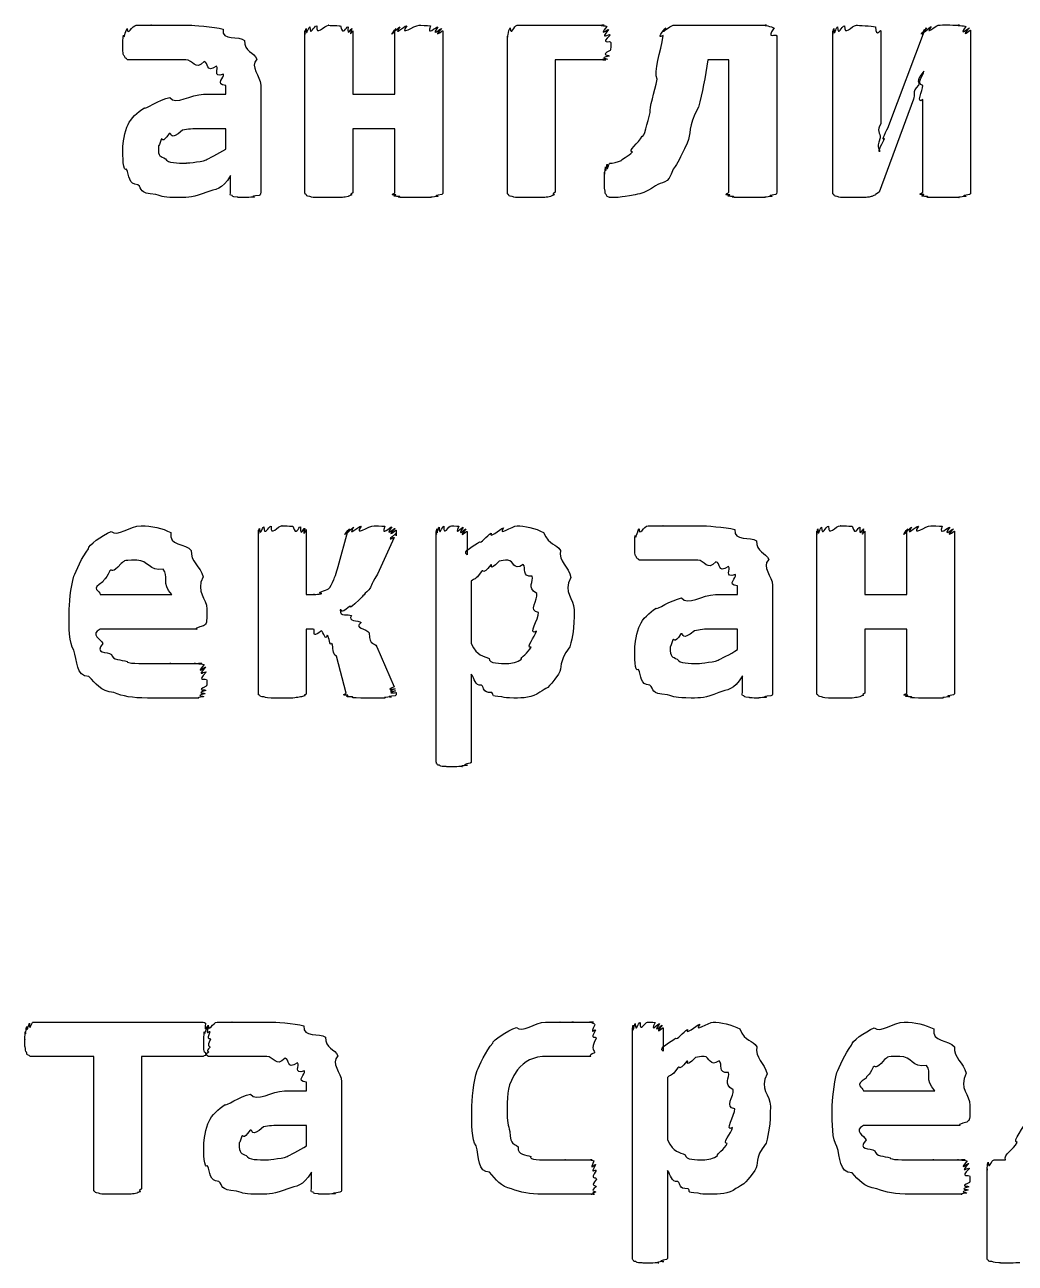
# Model space of a CAD drawing. Header units: millimetres. Extents: x 25 to 190, y 204 to 253.
# Drawn here: x 67.22 to 77.37, y 203.63 to 216.31 of the extents above; entities that cross this region are included whole.
import ezdxf

# ---------------------------------------------------------------- set-up
doc = ezdxf.new("R2010")
doc.units = ezdxf.units.MM
doc.layers.get('0').update_dxf_attribs({"linetype": 'CONTINUOUS'})

msp = doc.modelspace()

# ---------------------------------------------------------------- linework, layer by layer
at = {"color": 0}
for p, q in [((72.2658, 216.303), (73.1587, 216.303)), ((73.8657, 216.303), (74.8192, 216.303)), ((70.0938, 214.594), (70.0938, 216.247)), ((70.5845, 216.247), (70.5845, 215.597)), ((71.0145, 215.597), (71.0145, 216.247)), ((71.5049, 216.247), (71.5049, 214.594)), ((72.1663, 214.594), (72.1663, 216.192)), ((74.924, 216.192), (74.924, 214.594)), ((75.4987, 214.594), (75.4987, 216.247)), ((75.989, 216.247), (75.989, 215.294)), ((76.0719, 215.277), (76.4357, 216.247)), ((76.9098, 216.253), (76.9098, 214.594)), ((73.2247, 216.126), (73.2247, 216.126)), ((73.1753, 215.95), (72.6571, 215.95)), ((72.6571, 215.95), (72.6571, 214.594)), ((74.4333, 215.95), (74.2184, 215.95)), ((74.4333, 214.594), (74.4333, 215.95)), ((69.2824, 215.597), (69.2824, 215.685)), ((69.6405, 215.69), (69.6405, 214.594)), ((69.0563, 215.597), (69.2824, 215.597)), ((70.5845, 215.597), (71.0145, 215.597)), ((76.3252, 215.547), (75.9725, 214.594)), ((76.4191, 214.594), (76.4191, 215.542)), ((69.2824, 215.244), (69.0453, 215.244)), ((69.2824, 215.035), (69.2824, 215.244)), ((71.0145, 215.244), (70.5845, 215.244)), ((70.5845, 215.244), (70.5845, 214.588)), ((71.0145, 214.588), (71.0145, 215.244)), ((69.3318, 214.594), (69.3318, 214.764)), ((69.6172, 209.46), (69.6172, 211.136)), ((70.1075, 211.142), (70.1075, 210.475)), ((70.4328, 210.761), (70.5323, 211.125)), ((71.4389, 208.771), (71.4389, 211.12)), ((71.7532, 211.12), (71.7532, 210.882)), ((75.3346, 209.471), (75.3346, 211.125)), ((75.8254, 211.125), (75.8254, 210.475)), ((76.255, 210.475), (76.255, 211.125)), ((76.7457, 211.125), (76.7457, 209.471)), ((71.0061, 211.059), (70.8353, 210.684)), ((71.7973, 210.613), (71.7973, 209.973)), ((67.9979, 210.475), (68.731, 210.475)), ((70.1075, 210.475), (70.1904, 210.475)), ((74.2968, 210.475), (74.5229, 210.475)), ((74.5229, 210.475), (74.5229, 210.563)), ((74.8813, 210.568), (74.8813, 209.471)), ((75.8254, 210.475), (76.255, 210.475)), ((69.0894, 210.326), (69.0894, 210.265)), ((72.4863, 210.293), (72.4863, 210.293)), ((72.85, 210.32), (72.85, 210.32)), ((68.9846, 210.122), (67.9979, 210.122)), ((70.1795, 210.122), (70.1075, 210.122)), ((70.1075, 210.122), (70.1075, 209.455)), ((74.5229, 210.122), (74.2858, 210.122)), ((74.5229, 209.912), (74.5229, 210.122)), ((76.255, 210.122), (75.8254, 210.122)), ((75.8254, 210.122), (75.8254, 209.466)), ((76.255, 209.466), (76.255, 210.122)), ((70.5157, 209.466), (70.4162, 209.846)), ((70.8297, 209.94), (71.0061, 209.532)), ((71.7973, 209.659), (71.7973, 208.771)), ((74.5726, 209.471), (74.5726, 209.642)), ((71.0283, 209.46), (71.0283, 209.46)), ((67.3075, 206.099), (69.0439, 206.099)), ((73.448, 203.691), (73.448, 206.039)), ((73.7623, 206.039), (73.7623, 205.802)), ((69.1265, 205.923), (69.1265, 205.923)), ((67.9305, 205.747), (67.3019, 205.747)), ((67.9305, 204.391), (67.9305, 205.747)), ((69.0492, 205.747), (68.4209, 205.747)), ((68.4209, 205.747), (68.4209, 204.391)), ((73.8064, 205.532), (73.8064, 204.892)), ((69.8846, 205.394), (70.1104, 205.394)), ((70.1104, 205.394), (70.1104, 205.482)), ((70.4688, 205.487), (70.4688, 204.391)), ((75.8112, 205.394), (76.5447, 205.394)), ((74.4954, 205.212), (74.4954, 205.212)), ((74.8591, 205.239), (74.8591, 205.239)), ((76.9027, 205.245), (76.9027, 205.184)), ((70.1104, 205.041), (69.8733, 205.041)), ((70.1104, 204.832), (70.1104, 205.041)), ((76.798, 205.041), (75.8112, 205.041)), ((77.1493, 204.688), (77.2654, 204.688)), ((70.1601, 204.391), (70.1601, 204.561)), ((73.8064, 204.578), (73.8064, 203.691)), ((77.0777, 203.691), (77.0777, 204.595)), ((73.08, 204.49), (73.08, 204.49))]:
    msp.add_line(p, q, dxfattribs=at)
for points in [[(68.2734, 216.269), (68.2763, 216.184), (68.3232, 216.303), (68.3673, 216.303)], [(68.3673, 216.303), (68.3645, 216.303), (68.4622, 216.303), (68.5214, 216.303)], [(68.5214, 216.303), (68.483, 216.303), (68.6428, 216.303), (68.7091, 216.303)], [(68.7091, 216.303), (68.7366, 216.303), (68.8481, 216.303), (68.9183, 216.303)], [(68.9183, 216.303), (68.9377, 216.303), (69.1624, 216.289), (69.2549, 216.264)], [(70.1435, 216.286), (70.1449, 216.181), (70.1848, 216.297), (70.2151, 216.297)], [(70.2151, 216.297), (70.207, 216.184), (70.2882, 216.303), (70.3365, 216.303)], [(70.3365, 216.303), (70.3061, 216.303), (70.4275, 216.3), (70.4578, 216.297)], [(70.4578, 216.297), (70.4868, 216.181), (70.5157, 216.293), (70.5347, 216.286)], [(71.0639, 216.286), (70.9937, 216.181), (71.1055, 216.297), (71.1359, 216.297)], [(71.1359, 216.297), (71.0558, 216.184), (71.21, 216.303), (71.2625, 216.303)], [(71.2625, 216.303), (71.2735, 216.303), (71.3479, 216.3), (71.3782, 216.297)], [(71.3782, 216.297), (71.3355, 216.181), (71.4361, 216.293), (71.4555, 216.286)], [(72.1942, 216.275), (72.2023, 216.184), (72.2355, 216.303), (72.2658, 216.303)], [(73.1587, 216.303), (73.0733, 216.303), (73.1781, 216.298), (73.1862, 216.291)], [(73.1862, 216.291), (73.0885, 216.17), (73.1986, 216.272), (73.2028, 216.258)], [(73.7884, 216.275), (73.714, 216.184), (73.8325, 216.303), (73.8657, 216.303)], [(74.8192, 216.303), (74.7695, 216.303), (74.8771, 216.293), (74.8965, 216.275)], [(75.5481, 216.286), (75.5495, 216.181), (75.5897, 216.297), (75.6197, 216.297)], [(75.6197, 216.297), (75.6116, 216.184), (75.6931, 216.303), (75.741, 216.303)], [(75.741, 216.303), (75.7548, 216.303), (75.9008, 216.297), (75.934, 216.286)], [(76.4575, 216.275), (76.3873, 216.173), (76.4879, 216.287), (76.5073, 216.291)], [(76.5073, 216.291), (76.4275, 216.184), (76.5528, 216.303), (76.5789, 216.303)], [(76.5789, 216.303), (76.5969, 216.305), (76.6396, 216.308), (76.6837, 216.308)], [(76.6837, 216.308), (76.6851, 216.305), (76.7637, 216.305), (76.7941, 216.303)], [(76.7941, 216.303), (76.7443, 216.303), (76.8449, 216.298), (76.86, 216.291)], [(76.86, 216.291), (76.7775, 216.173), (76.8904, 216.282), (76.8985, 216.275)], [(68.2293, 216.104), (68.2293, 216.096), (68.2308, 216.181), (68.235, 216.203)], [(68.235, 216.203), (68.2406, 216.14), (68.2544, 216.247), (68.2734, 216.269)], [(69.2549, 216.264), (69.2397, 216.133), (69.42, 216.199), (69.4754, 216.148)], [(70.0938, 216.247), (70.0938, 216.155), (70.0966, 216.261), (70.1051, 216.269)], [(70.1051, 216.269), (70.1075, 216.17), (70.1241, 216.282), (70.1435, 216.286)], [(70.5347, 216.286), (70.5238, 216.17), (70.5651, 216.276), (70.5735, 216.269)], [(70.5735, 216.269), (70.5376, 216.159), (70.5845, 216.258), (70.5845, 216.247)], [(71.0145, 216.247), (70.9429, 216.159), (71.0173, 216.265), (71.0255, 216.269)], [(71.0255, 216.269), (70.9567, 216.17), (71.0449, 216.282), (71.0639, 216.286)], [(71.4555, 216.286), (71.3726, 216.17), (71.4858, 216.276), (71.4939, 216.269)], [(71.4939, 216.269), (71.3863, 216.155), (71.5049, 216.254), (71.5049, 216.247)], [(72.1663, 216.192), (72.1663, 216.148), (72.1748, 216.256), (72.1942, 216.275)], [(73.2028, 216.258), (73.0994, 216.14), (73.2151, 216.225), (73.2194, 216.203)], [(73.2194, 216.203), (73.1061, 216.096), (73.2247, 216.155), (73.2247, 216.126)], [(73.7002, 215.751), (73.6589, 215.831), (73.7415, 216.032), (73.7609, 216.198)], [(73.7609, 216.198), (73.6808, 216.151), (73.7732, 216.26), (73.7884, 216.275)], [(74.8965, 216.275), (74.8055, 216.148), (74.924, 216.228), (74.924, 216.192)], [(75.4987, 216.247), (75.4987, 216.155), (75.5015, 216.261), (75.5096, 216.269)], [(75.5096, 216.269), (75.5124, 216.17), (75.529, 216.282), (75.5481, 216.286)], [(75.934, 216.286), (75.9425, 216.166), (75.989, 216.265), (75.989, 216.247)], [(76.4357, 216.247), (76.3612, 216.159), (76.4466, 216.267), (76.4575, 216.275)], [(76.8985, 216.275), (76.7913, 216.159), (76.9098, 216.26), (76.9098, 216.253)], [(68.2293, 216.038), (68.2293, 216.029), (68.2293, 216.082), (68.2293, 216.104)], [(68.2459, 215.988), (68.2322, 215.99), (68.2322, 216.019), (68.2293, 216.038)], [(69.4754, 216.148), (69.4711, 216.029), (69.5759, 216.032), (69.602, 215.955)], [(73.2194, 216.043), (73.1037, 215.99), (73.2151, 216.002), (73.2084, 215.988)], [(73.2247, 216.126), (73.2247, 216.034), (73.2222, 216.065), (73.2194, 216.043)], [(68.2681, 215.961), (68.2473, 215.963), (68.253, 215.977), (68.2459, 215.988)], [(68.2957, 215.95), (68.2625, 215.95), (68.2748, 215.952), (68.2681, 215.961)], [(68.3673, 215.95), (68.2872, 215.95), (68.3094, 215.95), (68.2957, 215.95)], [(68.4886, 215.95), (68.3535, 215.95), (68.4004, 215.95), (68.3673, 215.95)], [(68.6537, 215.95), (68.5669, 215.95), (68.5352, 215.95), (68.4886, 215.95)], [(68.8742, 215.95), (68.6954, 215.95), (68.7201, 215.95), (68.6537, 215.95)], [(69.0619, 215.933), (68.9681, 215.831), (68.9472, 215.95), (68.8742, 215.95)], [(69.1885, 215.883), (69.07, 215.809), (69.1127, 215.922), (69.0619, 215.933)], [(69.602, 215.955), (69.5219, 215.875), (69.6405, 215.79), (69.6405, 215.69)], [(73.1919, 215.955), (73.0814, 215.95), (73.182, 215.95), (73.1753, 215.95)], [(73.2084, 215.988), (73.0924, 215.961), (73.1986, 215.962), (73.1919, 215.955)], [(74.2184, 215.95), (74.1923, 215.769), (74.1606, 215.608), (74.1246, 215.465)], [(69.2602, 215.801), (69.1363, 215.765), (69.2217, 215.862), (69.1885, 215.883)], [(69.2824, 215.685), (69.1667, 215.699), (69.2739, 215.768), (69.2602, 215.801)], [(76.43, 215.834), (76.3365, 215.707), (76.393, 215.737), (76.375, 215.69)], [(76.4191, 215.685), (76.3503, 215.707), (76.4261, 215.786), (76.43, 215.834)], [(73.6286, 215.409), (73.6148, 215.453), (73.6783, 215.622), (73.7002, 215.751)], [(76.375, 215.69), (76.3034, 215.611), (76.3432, 215.594), (76.3252, 215.547)], [(76.4191, 215.542), (76.3475, 215.489), (76.4191, 215.637), (76.4191, 215.685)], [(68.4498, 215.459), (68.4459, 215.434), (68.6058, 215.542), (68.7091, 215.564)], [(68.7091, 215.564), (68.7698, 215.478), (68.9268, 215.597), (69.0563, 215.597)], [(68.2847, 215.288), (68.3066, 215.343), (68.3796, 215.415), (68.4498, 215.459)], [(73.5461, 215.167), (73.5637, 215.141), (73.6025, 215.313), (73.6286, 215.409)], [(74.1246, 215.465), (74.0047, 215.251), (74.053, 215.202), (74.0089, 215.095)], [(68.2293, 215.046), (68.2293, 215.085), (68.2473, 215.218), (68.2847, 215.288)], [(75.989, 215.294), (75.9425, 215.229), (75.9866, 215.197), (75.9837, 215.15)], [(76.0278, 215.145), (75.9837, 215.103), (76.0568, 215.233), (76.0719, 215.277)], [(68.7035, 215.194), (68.6262, 215.079), (68.6386, 215.158), (68.6209, 215.134)], [(68.8414, 215.228), (68.6992, 215.108), (68.7395, 215.208), (68.7035, 215.194)], [(69.0453, 215.244), (68.931, 215.244), (68.8993, 215.239), (68.8414, 215.228)], [(73.4466, 215.007), (73.3873, 215.009), (73.5157, 215.101), (73.5461, 215.167)], [(75.9837, 215.15), (75.9396, 215.015), (75.9809, 215.054), (75.9781, 215.007)], [(68.2681, 214.831), (68.2293, 214.795), (68.2293, 214.964), (68.2293, 215.046)], [(68.6209, 215.134), (68.5892, 215.03), (68.5934, 215.085), (68.5934, 215.057)], [(68.5934, 215.057), (68.5892, 214.949), (68.6167, 214.964), (68.665, 214.936)], [(69.0838, 214.924), (69.0961, 214.938), (69.2118, 214.986), (69.2824, 215.035)], [(74.0089, 215.095), (73.9207, 214.924), (73.9207, 214.904), (73.8657, 214.831)], [(75.9781, 215.007), (75.9534, 215.015), (76.0127, 215.101), (76.0278, 215.145)], [(68.665, 214.936), (68.6883, 214.891), (68.7874, 214.891), (68.8799, 214.891)], [(68.8799, 214.891), (68.8538, 214.891), (69.0203, 214.902), (69.0838, 214.924)], [(73.2151, 214.891), (73.2398, 214.891), (73.2991, 214.9), (73.3365, 214.919)], [(73.3365, 214.919), (73.3171, 214.927), (73.4138, 214.966), (73.4466, 215.007)], [(68.3839, 214.671), (68.2847, 214.671), (68.2971, 214.767), (68.2681, 214.831)], [(73.1601, 214.798), (73.1629, 214.737), (73.1668, 214.842), (73.1711, 214.853)], [(73.1601, 214.709), (73.1601, 214.689), (73.1601, 214.776), (73.1601, 214.798)], [(73.1711, 214.853), (73.1739, 214.762), (73.1834, 214.876), (73.1876, 214.88)], [(73.1876, 214.88), (73.1848, 214.773), (73.2042, 214.891), (73.2151, 214.891)], [(73.8657, 214.831), (73.8106, 214.662), (73.75, 214.704), (73.6836, 214.66)], [(68.5655, 214.571), (68.3839, 214.583), (68.4347, 214.627), (68.3839, 214.671)], [(69.3318, 214.764), (69.2436, 214.612), (69.1776, 214.629), (69.0894, 214.594)], [(73.1654, 214.621), (73.1601, 214.616), (73.1601, 214.672), (73.1601, 214.709)], [(73.6836, 214.66), (73.5637, 214.579), (73.5513, 214.588), (73.4741, 214.566)], [(68.8082, 214.539), (68.6442, 214.539), (68.6386, 214.55), (68.5655, 214.571)], [(69.0894, 214.594), (68.9487, 214.539), (68.9074, 214.539), (68.8082, 214.539)], [(69.3484, 214.561), (69.3166, 214.561), (69.3318, 214.579), (69.3318, 214.594)], [(69.3981, 214.544), (69.3388, 214.545), (69.3593, 214.552), (69.3484, 214.561)], [(69.4863, 214.539), (69.3829, 214.539), (69.42, 214.54), (69.3981, 214.544)], [(69.5745, 214.544), (69.4602, 214.539), (69.5262, 214.539), (69.4863, 214.539)], [(69.6239, 214.561), (69.5, 214.545), (69.5964, 214.547), (69.5745, 214.544)], [(69.6405, 214.594), (69.6405, 214.561), (69.6352, 214.568), (69.6239, 214.561)], [(70.1051, 214.571), (70.0938, 214.568), (70.0938, 214.585), (70.0938, 214.594)], [(70.1435, 214.55), (70.1075, 214.552), (70.1118, 214.563), (70.1051, 214.571)], [(70.2151, 214.539), (70.1449, 214.541), (70.1615, 214.545), (70.1435, 214.55)], [(70.3365, 214.539), (70.207, 214.539), (70.2483, 214.539), (70.2151, 214.539)], [(70.4578, 214.539), (70.4247, 214.539), (70.3873, 214.539), (70.3365, 214.539)], [(70.5347, 214.55), (70.4868, 214.541), (70.4906, 214.541), (70.4578, 214.539)], [(70.5735, 214.566), (70.5238, 214.552), (70.5527, 214.556), (70.5347, 214.55)], [(70.5845, 214.588), (70.5376, 214.563), (70.5803, 214.573), (70.5735, 214.566)], [(71.0255, 214.566), (70.9429, 214.563), (71.0145, 214.58), (71.0145, 214.588)], [(71.0639, 214.55), (70.9567, 214.552), (71.0325, 214.562), (71.0255, 214.566)], [(71.1359, 214.539), (70.9937, 214.541), (71.0819, 214.545), (71.0639, 214.55)], [(71.2625, 214.539), (71.1743, 214.539), (71.1687, 214.539), (71.1359, 214.539)], [(71.3782, 214.539), (71.2735, 214.539), (71.3094, 214.539), (71.2625, 214.539)], [(71.4555, 214.55), (71.3355, 214.541), (71.4114, 214.541), (71.3782, 214.539)], [(71.4939, 214.571), (71.3726, 214.552), (71.4735, 214.556), (71.4555, 214.55)], [(71.5049, 214.594), (71.5049, 214.568), (71.501, 214.579), (71.4939, 214.571)], [(72.1776, 214.571), (72.1663, 214.568), (72.1663, 214.585), (72.1663, 214.594)], [(72.2161, 214.55), (72.1801, 214.552), (72.1843, 214.563), (72.1776, 214.571)], [(72.2877, 214.539), (72.2175, 214.541), (72.2341, 214.545), (72.2161, 214.55)], [(72.409, 214.539), (72.2796, 214.539), (72.3209, 214.539), (72.2877, 214.539)], [(72.5304, 214.539), (72.4972, 214.539), (72.4598, 214.539), (72.409, 214.539)], [(72.6073, 214.55), (72.5593, 214.541), (72.5632, 214.541), (72.5304, 214.539)], [(72.6461, 214.566), (72.5964, 214.552), (72.6253, 214.556), (72.6073, 214.55)], [(72.6571, 214.594), (72.6101, 214.563), (72.6528, 214.573), (72.6461, 214.566)], [(73.1767, 214.571), (73.1668, 214.571), (73.1682, 214.599), (73.1654, 214.621)], [(73.2042, 214.544), (73.1781, 214.55), (73.1834, 214.561), (73.1767, 214.571)], [(73.2374, 214.539), (73.2, 214.539), (73.2151, 214.54), (73.2042, 214.544)], [(73.4741, 214.566), (73.2952, 214.539), (73.3213, 214.539), (73.2374, 214.539)], [(74.4442, 214.566), (74.3617, 214.563), (74.4333, 214.583), (74.4333, 214.594)], [(74.483, 214.55), (74.3754, 214.552), (74.4513, 214.562), (74.4442, 214.566)], [(74.5603, 214.539), (74.4128, 214.541), (74.501, 214.545), (74.483, 214.55)], [(74.6813, 214.539), (74.5959, 214.539), (74.5931, 214.539), (74.5603, 214.539)], [(74.797, 214.539), (74.6926, 214.539), (74.7282, 214.539), (74.6813, 214.539)], [(74.8743, 214.55), (74.7543, 214.541), (74.8302, 214.541), (74.797, 214.539)], [(74.9131, 214.571), (74.7917, 214.552), (74.8923, 214.556), (74.8743, 214.55)], [(74.924, 214.594), (74.924, 214.568), (74.9198, 214.579), (74.9131, 214.571)], [(75.5096, 214.571), (75.4987, 214.568), (75.4987, 214.585), (75.4987, 214.594)], [(75.5428, 214.55), (75.5124, 214.552), (75.5167, 214.563), (75.5096, 214.571)], [(75.6144, 214.539), (75.5456, 214.541), (75.5608, 214.545), (75.5428, 214.55)], [(75.7245, 214.539), (75.6049, 214.539), (75.6433, 214.539), (75.6144, 214.539)], [(75.8239, 214.539), (75.6888, 214.539), (75.7647, 214.539), (75.7245, 214.539)], [(75.8899, 214.55), (75.8582, 214.541), (75.8486, 214.541), (75.8239, 214.539)], [(75.934, 214.566), (75.8956, 214.55), (75.9079, 214.552), (75.8899, 214.55)], [(75.9725, 214.594), (75.9174, 214.563), (75.9449, 214.573), (75.934, 214.566)], [(76.43, 214.571), (76.3475, 214.568), (76.4191, 214.585), (76.4191, 214.594)], [(76.4688, 214.55), (76.3612, 214.552), (76.4371, 214.563), (76.43, 214.571)], [(76.5457, 214.539), (76.4025, 214.541), (76.4907, 214.545), (76.4688, 214.55)], [(76.6671, 214.539), (76.5817, 214.539), (76.5789, 214.539), (76.5457, 214.539)], [(76.7828, 214.539), (76.678, 214.539), (76.714, 214.539), (76.6671, 214.539)], [(76.86, 214.55), (76.7401, 214.541), (76.816, 214.541), (76.7828, 214.539)], [(76.8985, 214.571), (76.7775, 214.552), (76.878, 214.556), (76.86, 214.55)], [(76.9098, 214.594), (76.9098, 214.568), (76.9056, 214.579), (76.8985, 214.571)], [(67.8766, 210.943), (67.8727, 210.982), (68.0159, 211.078), (68.1083, 211.12)], [(68.1083, 211.12), (68.1743, 211.062), (68.3024, 211.18), (68.417, 211.18)], [(68.417, 211.18), (68.5229, 211.18), (68.6347, 211.156), (68.7201, 211.109)], [(68.7201, 211.109), (68.6925, 210.971), (68.8742, 211.004), (68.9296, 210.927)], [(69.6172, 211.136), (69.6172, 211.04), (69.62, 211.148), (69.6281, 211.153)], [(69.6281, 211.153), (69.6352, 211.051), (69.6528, 211.165), (69.6722, 211.169)], [(69.6722, 211.169), (69.675, 211.059), (69.7191, 211.175), (69.7495, 211.175)], [(69.7495, 211.175), (69.7385, 211.062), (69.8183, 211.18), (69.8595, 211.18)], [(69.8595, 211.18), (69.8225, 211.18), (69.9396, 211.177), (69.9699, 211.175)], [(69.9699, 211.175), (70.0031, 211.059), (70.0278, 211.172), (70.0472, 211.169)], [(70.0472, 211.169), (70.043, 211.051), (70.0828, 211.16), (70.0913, 211.153)], [(70.0913, 211.153), (70.061, 211.04), (70.1075, 211.145), (70.1075, 211.142)], [(70.5323, 211.125), (70.4617, 211.037), (70.5376, 211.143), (70.5485, 211.147)], [(70.5485, 211.147), (70.4839, 211.048), (70.5735, 211.16), (70.5926, 211.164)], [(70.5926, 211.164), (70.5238, 211.059), (70.6395, 211.175), (70.6699, 211.175)], [(70.6699, 211.175), (70.5873, 211.062), (70.7471, 211.18), (70.8021, 211.18)], [(70.8021, 211.18), (70.8036, 211.18), (70.8822, 211.177), (70.9126, 211.175)], [(70.9126, 211.175), (70.8656, 211.059), (70.969, 211.172), (70.9842, 211.169)], [(70.9842, 211.169), (70.8988, 211.051), (71.0131, 211.16), (71.0173, 211.153)], [(71.0226, 211.098), (70.9027, 210.996), (71.0131, 211.073), (71.0061, 211.059)], [(71.0173, 211.153), (70.9097, 211.04), (71.0283, 211.143), (71.0283, 211.136)], [(71.0283, 211.136), (71.0283, 211.022), (71.0255, 211.111), (71.0226, 211.098)], [(71.4389, 211.12), (71.4389, 211.037), (71.4403, 211.143), (71.4446, 211.147)], [(71.4446, 211.147), (71.4456, 211.048), (71.4555, 211.16), (71.4664, 211.164)], [(71.4664, 211.164), (71.4721, 211.059), (71.4968, 211.175), (71.5162, 211.175)], [(71.5162, 211.175), (71.5119, 211.062), (71.5627, 211.18), (71.5931, 211.18)], [(71.5931, 211.18), (71.574, 211.18), (71.6509, 211.177), (71.6703, 211.175)], [(71.6703, 211.175), (71.6111, 211.059), (71.7035, 211.171), (71.7144, 211.164)], [(71.7144, 211.164), (71.6372, 211.048), (71.7381, 211.154), (71.7419, 211.147)], [(71.7419, 211.147), (71.6485, 211.033), (71.7532, 211.13), (71.7532, 211.12)], [(71.8799, 211.015), (71.8908, 210.989), (71.9596, 211.081), (72.0012, 211.103)], [(72.0012, 211.103), (71.9748, 211.037), (72.0866, 211.147), (72.1279, 211.158)], [(72.1279, 211.158), (72.0591, 211.062), (72.2175, 211.18), (72.2658, 211.18)], [(72.2658, 211.18), (72.3318, 211.18), (72.4613, 211.156), (72.5357, 211.109)], [(72.5357, 211.109), (72.5964, 210.971), (72.668, 211.004), (72.7121, 210.927)], [(73.4755, 211.081), (73.4811, 211.018), (73.4949, 211.125), (73.5143, 211.147)], [(73.5143, 211.147), (73.5171, 211.062), (73.5637, 211.18), (73.6078, 211.18)], [(73.6078, 211.18), (73.6053, 211.18), (73.703, 211.18), (73.7623, 211.18)], [(73.7623, 211.18), (73.7235, 211.18), (73.8837, 211.18), (73.9496, 211.18)], [(73.9496, 211.18), (73.9771, 211.18), (74.089, 211.18), (74.1592, 211.18)], [(74.1592, 211.18), (74.1786, 211.18), (74.403, 211.166), (74.4954, 211.142)], [(74.4954, 211.142), (74.4802, 211.011), (74.6608, 211.077), (74.7159, 211.026)], [(75.3346, 211.125), (75.3346, 211.033), (75.3375, 211.139), (75.3456, 211.147)], [(75.3456, 211.147), (75.3484, 211.048), (75.365, 211.16), (75.3844, 211.164)], [(75.3844, 211.164), (75.3854, 211.059), (75.4257, 211.175), (75.456, 211.175)], [(75.456, 211.175), (75.4475, 211.062), (75.529, 211.18), (75.577, 211.18)], [(75.577, 211.18), (75.5467, 211.18), (75.668, 211.177), (75.6984, 211.175)], [(75.6984, 211.175), (75.7273, 211.059), (75.7562, 211.171), (75.7756, 211.164)], [(75.7756, 211.164), (75.7647, 211.048), (75.8059, 211.154), (75.8141, 211.147)], [(75.8141, 211.147), (75.7784, 211.037), (75.8254, 211.136), (75.8254, 211.125)], [(76.255, 211.125), (76.1834, 211.037), (76.2579, 211.143), (76.2663, 211.147)], [(76.2663, 211.147), (76.1972, 211.048), (76.2854, 211.16), (76.3048, 211.164)], [(76.3048, 211.164), (76.2346, 211.059), (76.3461, 211.175), (76.3764, 211.175)], [(76.3764, 211.175), (76.2963, 211.062), (76.4508, 211.18), (76.503, 211.18)], [(76.503, 211.18), (76.5143, 211.18), (76.5888, 211.177), (76.6191, 211.175)], [(76.6191, 211.175), (76.5761, 211.059), (76.677, 211.171), (76.696, 211.164)], [(76.696, 211.164), (76.6135, 211.048), (76.7263, 211.154), (76.7348, 211.147)], [(76.7348, 211.147), (76.6272, 211.033), (76.7457, 211.132), (76.7457, 211.125)], [(71.7532, 210.882), (71.6926, 210.916), (71.8386, 210.978), (71.8799, 211.015)], [(73.4702, 210.982), (73.4702, 210.973), (73.4716, 211.059), (73.4755, 211.081)], [(73.4702, 210.916), (73.4702, 210.907), (73.4702, 210.96), (73.4702, 210.982)], [(74.7159, 211.026), (74.7116, 210.907), (74.8164, 210.91), (74.8425, 210.833)], [(67.7277, 210.662), (67.7471, 210.709), (67.8134, 210.866), (67.8766, 210.943)], [(68.9296, 210.927), (68.9197, 210.816), (69.0245, 210.759), (69.0506, 210.657)], [(72.7121, 210.927), (72.6874, 210.816), (72.795, 210.757), (72.8169, 210.651)], [(73.4868, 210.866), (73.473, 210.867), (73.473, 210.896), (73.4702, 210.916)], [(73.5087, 210.838), (73.4882, 210.841), (73.4935, 210.855), (73.4868, 210.866)], [(73.5362, 210.827), (73.503, 210.827), (73.5157, 210.83), (73.5087, 210.838)], [(68.097, 210.717), (68.0448, 210.607), (68.0434, 210.651), (68.0254, 210.607)], [(68.2128, 210.794), (68.1083, 210.669), (68.1302, 210.75), (68.097, 210.717)], [(68.3729, 210.827), (68.199, 210.827), (68.2597, 210.816), (68.2128, 210.794)], [(68.6428, 210.734), (68.4967, 210.709), (68.4939, 210.827), (68.3729, 210.827)], [(68.731, 210.475), (68.6181, 210.585), (68.7049, 210.67), (68.6428, 210.734)], [(70.3887, 210.629), (70.3848, 210.614), (70.4219, 210.709), (70.4328, 210.761)], [(71.9018, 210.712), (71.8316, 210.607), (71.833, 210.652), (71.7973, 210.613)], [(71.9956, 210.778), (71.8979, 210.662), (71.9349, 210.741), (71.9018, 210.712)], [(72.0838, 210.816), (71.9571, 210.695), (72.0245, 210.796), (71.9956, 210.778)], [(72.172, 210.827), (72.1335, 210.827), (72.1127, 210.823), (72.0838, 210.816)], [(72.3265, 210.783), (72.2242, 210.709), (72.2341, 210.827), (72.172, 210.827)], [(72.42, 210.662), (72.3057, 210.651), (72.3664, 210.753), (72.3265, 210.783)], [(73.6078, 210.827), (73.5281, 210.827), (73.5499, 210.827), (73.5362, 210.827)], [(73.7291, 210.827), (73.594, 210.827), (73.641, 210.827), (73.6078, 210.827)], [(73.8946, 210.827), (73.8078, 210.827), (73.7761, 210.827), (73.7291, 210.827)], [(74.1151, 210.827), (73.9359, 210.827), (73.9606, 210.827), (73.8946, 210.827)], [(74.3024, 210.811), (74.2086, 210.709), (74.1881, 210.827), (74.1151, 210.827)], [(74.4291, 210.761), (74.3109, 210.687), (74.3536, 210.8), (74.3024, 210.811)], [(74.501, 210.679), (74.3768, 210.643), (74.4622, 210.739), (74.4291, 210.761)], [(74.8425, 210.833), (74.7628, 210.753), (74.8813, 210.668), (74.8813, 210.568)], [(67.6783, 210.293), (67.6783, 210.371), (67.6949, 210.552), (67.7277, 210.662)], [(68.0254, 210.607), (67.8903, 210.522), (67.9979, 210.522), (67.9979, 210.475)], [(69.0506, 210.657), (68.9709, 210.493), (69.0894, 210.443), (69.0894, 210.326)], [(70.3337, 210.535), (70.3516, 210.541), (70.3735, 210.592), (70.3887, 210.629)], [(70.8353, 210.684), (70.7552, 210.552), (70.7803, 210.568), (70.7471, 210.524)], [(72.4697, 210.486), (72.354, 210.548), (72.4447, 210.61), (72.42, 210.662)], [(72.8169, 210.651), (72.7315, 210.488), (72.85, 210.438), (72.85, 210.32)], [(74.5229, 210.563), (74.4072, 210.577), (74.5148, 210.645), (74.501, 210.679)], [(70.1904, 210.475), (70.1463, 210.475), (70.2455, 210.477), (70.2677, 210.486)], [(70.2677, 210.486), (70.1933, 210.493), (70.3143, 210.513), (70.3337, 210.535)], [(70.7471, 210.524), (70.6893, 210.467), (70.6808, 210.449), (70.648, 210.42)], [(72.4863, 210.293), (72.3717, 210.301), (72.4807, 210.422), (72.4697, 210.486)], [(73.9496, 210.441), (74.0103, 210.356), (74.1673, 210.475), (74.2968, 210.475)], [(70.5485, 210.353), (70.4398, 210.261), (70.4839, 210.327), (70.455, 210.32)], [(70.648, 210.42), (70.51, 210.294), (70.5845, 210.371), (70.5485, 210.353)], [(73.5252, 210.166), (73.5471, 210.221), (73.6205, 210.293), (73.6907, 210.337)], [(73.6907, 210.337), (73.6865, 210.312), (73.8463, 210.42), (73.9496, 210.441)], [(67.7277, 209.907), (67.6783, 209.97), (67.6783, 210.145), (67.6783, 210.293)], [(69.0894, 210.265), (69.0894, 210.166), (69.0785, 210.177), (69.0563, 210.155)], [(70.455, 210.32), (70.4508, 210.235), (70.5337, 210.282), (70.5707, 210.26)], [(70.5707, 210.26), (70.5238, 210.195), (70.6395, 210.217), (70.6699, 210.188)], [(72.4641, 210.1), (72.3717, 210.052), (72.4863, 210.227), (72.4863, 210.293)], [(72.85, 210.32), (72.85, 210.114), (72.8349, 210.053), (72.8059, 209.94)], [(67.9979, 210.122), (67.8903, 210.067), (68.006, 210.017), (68.0254, 209.973)], [(69.0563, 210.155), (68.9268, 210.122), (69.0093, 210.122), (68.9846, 210.122)], [(70.262, 210.105), (70.1421, 210.003), (70.2123, 210.122), (70.1795, 210.122)], [(70.3227, 210.061), (70.3033, 209.985), (70.2839, 210.097), (70.262, 210.105)], [(70.6699, 210.188), (70.5831, 210.136), (70.7263, 210.123), (70.7528, 210.083)], [(70.7528, 210.083), (70.7552, 209.937), (70.8078, 209.995), (70.8297, 209.94)], [(72.409, 209.935), (72.3456, 209.93), (72.4531, 210.041), (72.4641, 210.1)], [(73.4702, 209.924), (73.4702, 209.963), (73.4882, 210.096), (73.5252, 210.166)], [(74.0819, 210.105), (73.9401, 209.985), (73.98, 210.086), (73.944, 210.072)], [(74.2858, 210.122), (74.1715, 210.122), (74.1398, 210.116), (74.0819, 210.105)], [(68.0254, 209.973), (67.9277, 209.864), (68.0724, 209.896), (68.1136, 209.863)], [(70.3721, 209.973), (70.3446, 209.941), (70.3446, 210.039), (70.3227, 210.061)], [(70.4162, 209.846), (70.3696, 209.868), (70.3862, 209.936), (70.3721, 209.973)], [(71.7973, 209.973), (71.8577, 209.838), (71.9197, 209.854), (71.979, 209.819)], [(73.8614, 210.012), (73.8297, 209.908), (73.8339, 209.963), (73.8339, 209.935)], [(73.944, 210.072), (73.8671, 209.956), (73.8794, 210.036), (73.8614, 210.012)], [(67.8822, 209.637), (67.7471, 209.637), (67.7637, 209.799), (67.7277, 209.907)], [(68.1136, 209.863), (68.126, 209.802), (68.2075, 209.809), (68.2734, 209.791)], [(72.3099, 209.813), (72.2947, 209.827), (72.3829, 209.882), (72.409, 209.935)], [(72.8059, 209.94), (72.6765, 209.772), (72.741, 209.736), (72.6902, 209.659)], [(73.5087, 209.708), (73.4702, 209.673), (73.4702, 209.842), (73.4702, 209.924)], [(73.8339, 209.935), (73.8297, 209.827), (73.8572, 209.842), (73.9055, 209.813)], [(74.3246, 209.802), (74.337, 209.816), (74.4527, 209.864), (74.5229, 209.912)], [(68.2734, 209.791), (68.2583, 209.769), (68.4195, 209.769), (68.5161, 209.769)], [(68.5161, 209.769), (68.5493, 209.769), (68.6608, 209.769), (68.7201, 209.769)], [(68.7201, 209.769), (68.6664, 209.769), (68.8277, 209.769), (68.8689, 209.769)], [(68.8689, 209.769), (68.8689, 209.769), (68.9472, 209.769), (68.9737, 209.769)], [(68.9737, 209.769), (68.924, 209.769), (69.0245, 209.769), (69.0397, 209.769)], [(69.0397, 209.769), (68.9487, 209.769), (69.0577, 209.765), (69.0619, 209.758)], [(69.0619, 209.758), (68.9599, 209.64), (69.0742, 209.744), (69.0785, 209.731)], [(69.0785, 209.731), (68.9681, 209.615), (69.0838, 209.703), (69.0838, 209.681)], [(71.979, 209.819), (71.9748, 209.769), (72.0975, 209.769), (72.161, 209.769)], [(72.161, 209.769), (72.2133, 209.769), (72.2683, 209.783), (72.3099, 209.813)], [(73.6244, 209.549), (73.5252, 209.549), (73.5376, 209.645), (73.5087, 209.708)], [(73.9055, 209.813), (73.9292, 209.769), (74.0283, 209.769), (74.1204, 209.769)], [(74.1204, 209.769), (74.0943, 209.769), (74.2611, 209.78), (74.3246, 209.802)], [(68.1359, 209.471), (68.0007, 209.489), (67.951, 209.562), (67.8822, 209.637)], [(69.0838, 209.681), (68.9709, 209.571), (69.0894, 209.631), (69.0894, 209.598)], [(69.0894, 209.598), (69.0894, 209.515), (69.0866, 209.556), (69.0838, 209.538)], [(71.9018, 209.549), (71.8316, 209.538), (71.833, 209.617), (71.7973, 209.659)], [(72.6902, 209.659), (72.5745, 209.5), (72.5745, 209.521), (72.4972, 209.477)], [(74.5726, 209.642), (74.4844, 209.489), (74.4181, 209.507), (74.3299, 209.471)], [(68.483, 209.416), (68.3175, 209.416), (68.235, 209.434), (68.1359, 209.471)], [(69.0728, 209.46), (68.9571, 209.434), (69.0633, 209.439), (69.0563, 209.427)], [(69.0785, 209.494), (68.9638, 209.456), (69.0757, 209.471), (69.0728, 209.46)], [(69.0838, 209.538), (68.9681, 209.483), (69.0809, 209.507), (69.0785, 209.494)], [(69.6281, 209.444), (69.6172, 209.441), (69.6172, 209.456), (69.6172, 209.46)], [(69.6722, 209.427), (69.6352, 209.427), (69.639, 209.436), (69.6281, 209.444)], [(70.1075, 209.455), (70.061, 209.439), (70.1022, 209.445), (70.0913, 209.439)], [(70.5323, 209.444), (70.4508, 209.441), (70.5157, 209.458), (70.5157, 209.466)], [(70.5817, 209.427), (70.473, 209.427), (70.5432, 209.436), (70.5323, 209.444)], [(71.0061, 209.532), (70.9027, 209.485), (71.0173, 209.517), (71.0173, 209.51)], [(71.0173, 209.51), (70.9069, 209.471), (71.0226, 209.495), (71.0226, 209.488)], [(71.0226, 209.488), (70.9097, 209.456), (71.0283, 209.474), (71.0283, 209.471)], [(71.0283, 209.46), (71.0283, 209.439), (71.024, 209.445), (71.0173, 209.439)], [(71.0283, 209.471), (71.0283, 209.449), (71.0283, 209.463), (71.0283, 209.46)], [(72.0065, 209.471), (71.9018, 209.474), (71.9377, 209.518), (71.9018, 209.549)], [(72.1113, 209.427), (71.9709, 209.434), (72.0425, 209.452), (72.0065, 209.471)], [(72.4972, 209.477), (72.42, 209.416), (72.3318, 209.416), (72.2327, 209.416)], [(73.8064, 209.449), (73.6244, 209.46), (73.6755, 209.504), (73.6244, 209.549)], [(74.0488, 209.416), (73.8851, 209.416), (73.8794, 209.427), (73.8064, 209.449)], [(74.3299, 209.471), (74.1895, 209.416), (74.1482, 209.416), (74.0488, 209.416)], [(74.5892, 209.439), (74.5575, 209.439), (74.5726, 209.456), (74.5726, 209.471)], [(74.8813, 209.471), (74.8813, 209.439), (74.8757, 209.445), (74.8647, 209.439)], [(75.3456, 209.449), (75.3346, 209.445), (75.3346, 209.463), (75.3346, 209.471)], [(75.3844, 209.427), (75.3484, 209.43), (75.3526, 209.441), (75.3456, 209.449)], [(75.8141, 209.444), (75.7647, 209.43), (75.7936, 209.434), (75.7756, 209.427)], [(75.8254, 209.466), (75.7784, 209.441), (75.8211, 209.451), (75.8141, 209.444)], [(76.2663, 209.444), (76.1834, 209.441), (76.255, 209.458), (76.255, 209.466)], [(76.3048, 209.427), (76.1972, 209.43), (76.273, 209.44), (76.2663, 209.444)], [(76.7348, 209.449), (76.6135, 209.43), (76.714, 209.434), (76.696, 209.427)], [(76.7457, 209.471), (76.7457, 209.445), (76.7415, 209.456), (76.7348, 209.449)], [(68.6978, 209.416), (68.5271, 209.416), (68.5602, 209.416), (68.483, 209.416)], [(68.8742, 209.416), (68.7765, 209.416), (68.7641, 209.416), (68.6978, 209.416)], [(69.0012, 209.416), (68.8799, 209.416), (68.9254, 209.416), (68.8742, 209.416)], [(69.0563, 209.427), (68.9462, 209.416), (69.0344, 209.416), (69.0012, 209.416)], [(69.7495, 209.416), (69.675, 209.419), (69.6944, 209.423), (69.6722, 209.427)], [(69.8595, 209.416), (69.7385, 209.416), (69.7826, 209.416), (69.7495, 209.416)], [(69.9699, 209.416), (69.9396, 209.416), (69.9036, 209.416), (69.8595, 209.416)], [(70.0472, 209.427), (70.0031, 209.419), (70.0031, 209.419), (69.9699, 209.416)], [(70.0913, 209.439), (70.043, 209.427), (70.0691, 209.43), (70.0472, 209.427)], [(70.6646, 209.416), (70.5171, 209.419), (70.6039, 209.423), (70.5817, 209.427)], [(70.7969, 209.416), (70.7002, 209.416), (70.6974, 209.416), (70.6646, 209.416)], [(70.9069, 209.416), (70.7993, 209.416), (70.841, 209.416), (70.7969, 209.416)], [(70.9785, 209.427), (70.8586, 209.419), (70.9359, 209.419), (70.9069, 209.416)], [(71.0173, 209.439), (70.896, 209.427), (70.9965, 209.43), (70.9785, 209.427)], [(72.2327, 209.416), (72.1582, 209.416), (72.1473, 209.419), (72.1113, 209.427)], [(74.6386, 209.422), (74.5793, 209.423), (74.6002, 209.43), (74.5892, 209.439)], [(74.7268, 209.416), (74.6234, 209.416), (74.6608, 209.418), (74.6386, 209.422)], [(74.815, 209.422), (74.7007, 209.416), (74.767, 209.416), (74.7268, 209.416)], [(74.8647, 209.439), (74.7406, 209.423), (74.8372, 209.425), (74.815, 209.422)], [(75.456, 209.416), (75.3854, 209.419), (75.402, 209.423), (75.3844, 209.427)], [(75.577, 209.416), (75.4475, 209.416), (75.4888, 209.416), (75.456, 209.416)], [(75.6984, 209.416), (75.6652, 209.416), (75.6281, 209.416), (75.577, 209.416)], [(75.7756, 209.427), (75.7273, 209.419), (75.7315, 209.419), (75.6984, 209.416)], [(76.3764, 209.416), (76.2346, 209.419), (76.3228, 209.423), (76.3048, 209.427)], [(76.503, 209.416), (76.4148, 209.416), (76.4095, 209.416), (76.3764, 209.416)], [(76.6191, 209.416), (76.5143, 209.416), (76.55, 209.416), (76.503, 209.416)], [(76.696, 209.427), (76.5761, 209.419), (76.6519, 209.419), (76.6191, 209.416)], [(71.4446, 208.744), (71.4389, 208.741), (71.4389, 208.76), (71.4389, 208.771)], [(71.4721, 208.727), (71.4498, 208.726), (71.4513, 208.737), (71.4446, 208.744)], [(71.5271, 208.716), (71.4745, 208.715), (71.4858, 208.72), (71.4721, 208.727)], [(71.6153, 208.711), (71.5229, 208.711), (71.5518, 208.714), (71.5271, 208.716)], [(71.7035, 208.716), (71.5931, 208.711), (71.6509, 208.711), (71.6153, 208.711)], [(71.7585, 208.727), (71.64, 208.715), (71.7282, 208.716), (71.7035, 208.716)], [(71.786, 208.749), (71.6661, 208.726), (71.7723, 208.732), (71.7585, 208.727)], [(71.7973, 208.771), (71.7945, 208.744), (71.7931, 208.758), (71.786, 208.749)], [(67.2303, 206), (67.2317, 205.937), (67.2387, 206.04), (67.2469, 206.055)], [(67.2469, 206.055), (67.2469, 205.967), (67.2634, 206.08), (67.2744, 206.089)], [(67.2744, 206.089), (67.2691, 205.981), (67.2966, 206.099), (67.3075, 206.099)], [(69.0439, 206.099), (69.0354, 206.099), (69.0658, 206.095), (69.0771, 206.089)], [(69.0771, 206.089), (69.0577, 205.967), (69.0961, 206.069), (69.1046, 206.055)], [(69.0633, 206), (69.0686, 205.937), (69.0824, 206.044), (69.1018, 206.066)], [(69.1046, 206.055), (69.0728, 205.937), (69.1169, 206.022), (69.1212, 206)], [(69.1018, 206.066), (69.1046, 205.981), (69.1515, 206.099), (69.1956, 206.099)], [(69.1956, 206.099), (69.1928, 206.099), (69.2905, 206.099), (69.3498, 206.099)], [(69.3498, 206.099), (69.3113, 206.099), (69.4711, 206.099), (69.5371, 206.099)], [(69.5371, 206.099), (69.5646, 206.099), (69.6764, 206.099), (69.7466, 206.099)], [(69.7466, 206.099), (69.766, 206.099), (69.9904, 206.086), (70.0828, 206.061)], [(70.0828, 206.061), (70.0677, 205.93), (70.2483, 205.996), (70.3033, 205.945)], [(72.0164, 205.884), (72.0136, 205.912), (72.1663, 206.011), (72.2588, 206.044)], [(72.2588, 206.044), (72.3152, 205.981), (72.4489, 206.099), (72.5565, 206.099)], [(72.5565, 206.099), (72.5911, 206.099), (72.6571, 206.099), (72.7054, 206.099)], [(72.7054, 206.099), (72.6902, 206.099), (72.8017, 206.099), (72.843, 206.099)], [(72.843, 206.099), (72.7714, 206.099), (72.9202, 206.099), (72.9534, 206.099)], [(72.9534, 206.099), (72.9548, 206.099), (73.0084, 206.099), (73.0194, 206.099)], [(73.0194, 206.099), (72.9809, 206.099), (73.043, 206.099), (73.0472, 206.099)], [(73.0472, 206.099), (72.9918, 206.099), (73.0596, 206.09), (73.0635, 206.072)], [(73.0635, 206.072), (72.9989, 205.948), (73.0691, 206.039), (73.0691, 206.017)], [(73.448, 206.039), (73.448, 205.956), (73.4494, 206.062), (73.4536, 206.066)], [(73.4536, 206.066), (73.455, 205.967), (73.4646, 206.079), (73.4755, 206.083)], [(73.4755, 206.083), (73.4811, 205.978), (73.5058, 206.094), (73.5252, 206.094)], [(73.5252, 206.094), (73.521, 205.981), (73.5722, 206.099), (73.6025, 206.099)], [(73.6025, 206.099), (73.5831, 206.099), (73.6604, 206.097), (73.6794, 206.094)], [(73.6794, 206.094), (73.6205, 205.978), (73.7126, 206.09), (73.7235, 206.083)], [(73.7235, 206.083), (73.6466, 205.967), (73.7471, 206.073), (73.7514, 206.066)], [(73.7514, 206.066), (73.6575, 205.952), (73.7623, 206.05), (73.7623, 206.039)], [(73.889, 205.934), (73.8999, 205.908), (73.969, 206), (74.0103, 206.022)], [(74.0103, 206.022), (73.9842, 205.956), (74.0957, 206.066), (74.137, 206.077)], [(74.137, 206.077), (74.0682, 205.981), (74.2266, 206.099), (74.2749, 206.099)], [(74.2749, 206.099), (74.3409, 206.099), (74.4707, 206.074), (74.5451, 206.028)], [(74.5451, 206.028), (74.6054, 205.89), (74.6774, 205.923), (74.7215, 205.846)], [(75.6902, 205.862), (75.686, 205.901), (75.8292, 205.998), (75.9217, 206.039)], [(75.9217, 206.039), (75.9876, 205.981), (76.116, 206.099), (76.2303, 206.099)], [(76.2303, 206.099), (76.3365, 206.099), (76.448, 206.074), (76.5334, 206.028)], [(76.5334, 206.028), (76.5059, 205.89), (76.6879, 205.923), (76.7429, 205.846)], [(67.225, 205.923), (67.225, 205.893), (67.2264, 205.978), (67.2303, 206)], [(67.2303, 205.846), (67.225, 205.835), (67.225, 205.893), (67.225, 205.923)], [(69.0577, 205.901), (69.0577, 205.893), (69.0591, 205.978), (69.0633, 206)], [(69.0577, 205.835), (69.0577, 205.826), (69.0577, 205.879), (69.0577, 205.901)], [(69.1212, 206), (69.0795, 205.893), (69.1265, 205.952), (69.1265, 205.923)], [(69.1265, 205.923), (69.0795, 205.831), (69.1236, 205.862), (69.1212, 205.84)], [(70.3033, 205.945), (70.2991, 205.826), (70.4039, 205.829), (70.4303, 205.752)], [(73.0691, 206.017), (73.0031, 205.904), (73.0747, 205.967), (73.0747, 205.934)], [(73.0747, 205.934), (73.0031, 205.802), (73.0691, 205.814), (73.0582, 205.785)], [(73.7623, 205.802), (73.7016, 205.835), (73.8477, 205.897), (73.889, 205.934)], [(67.2412, 205.791), (67.2317, 205.791), (67.2331, 205.824), (67.2303, 205.846)], [(67.2691, 205.758), (67.2426, 205.76), (67.2483, 205.776), (67.2412, 205.791)], [(69.0742, 205.785), (69.0605, 205.787), (69.0605, 205.815), (69.0577, 205.835)], [(69.1046, 205.791), (69.0619, 205.76), (69.0933, 205.765), (69.0824, 205.758)], [(69.1212, 205.84), (69.0728, 205.791), (69.1113, 205.805), (69.1046, 205.791)], [(69.0961, 205.758), (69.0757, 205.76), (69.0809, 205.774), (69.0742, 205.785)], [(71.8566, 205.603), (71.8785, 205.648), (71.9501, 205.81), (72.0164, 205.884)], [(73.0582, 205.785), (72.9809, 205.747), (73.0331, 205.747), (73.0194, 205.747)], [(74.7215, 205.846), (74.6965, 205.736), (74.8041, 205.677), (74.8259, 205.57)], [(75.5414, 205.581), (75.5608, 205.628), (75.6267, 205.785), (75.6902, 205.862)], [(76.7429, 205.846), (76.7334, 205.736), (76.8382, 205.678), (76.8643, 205.576)], [(67.3019, 205.747), (67.2648, 205.747), (67.28, 205.75), (67.2691, 205.758)], [(69.0824, 205.758), (69.0397, 205.747), (69.0605, 205.747), (69.0492, 205.747)], [(69.1236, 205.747), (69.0908, 205.747), (69.1032, 205.75), (69.0961, 205.758)], [(69.1956, 205.747), (69.1155, 205.747), (69.1374, 205.747), (69.1236, 205.747)], [(69.3166, 205.747), (69.1815, 205.747), (69.2284, 205.747), (69.1956, 205.747)], [(69.4821, 205.747), (69.3953, 205.747), (69.3635, 205.747), (69.3166, 205.747)], [(69.7025, 205.747), (69.5233, 205.747), (69.5484, 205.747), (69.4821, 205.747)], [(69.8899, 205.73), (69.7964, 205.628), (69.7756, 205.747), (69.7025, 205.747)], [(70.0169, 205.68), (69.8983, 205.606), (69.941, 205.719), (69.8899, 205.73)], [(70.0885, 205.598), (69.9643, 205.562), (70.0497, 205.659), (70.0169, 205.68)], [(70.4303, 205.752), (70.3502, 205.672), (70.4688, 205.587), (70.4688, 205.487)], [(72.584, 205.747), (72.4214, 205.747), (72.3427, 205.7), (72.2697, 205.609)], [(72.7548, 205.747), (72.6239, 205.747), (72.6504, 205.747), (72.584, 205.747)], [(72.8761, 205.747), (72.8377, 205.747), (72.8017, 205.747), (72.7548, 205.747)], [(72.9643, 205.747), (72.9065, 205.747), (72.9121, 205.747), (72.8761, 205.747)], [(73.0194, 205.747), (72.9506, 205.747), (72.9865, 205.747), (72.9643, 205.747)], [(74.0047, 205.697), (73.9069, 205.581), (73.944, 205.66), (73.9112, 205.631)], [(74.0929, 205.736), (73.9662, 205.614), (74.0336, 205.715), (74.0047, 205.697)], [(74.1811, 205.747), (74.1426, 205.747), (74.1218, 205.742), (74.0929, 205.736)], [(74.3356, 205.703), (74.2336, 205.628), (74.2431, 205.747), (74.1811, 205.747)], [(74.4291, 205.581), (74.3148, 205.57), (74.3754, 205.672), (74.3356, 205.703)], [(76.0264, 205.714), (75.9217, 205.588), (75.9435, 205.669), (75.9107, 205.636)], [(76.1862, 205.747), (76.0127, 205.747), (76.0734, 205.736), (76.0264, 205.714)], [(76.4565, 205.653), (76.3104, 205.628), (76.3076, 205.747), (76.1862, 205.747)], [(76.5447, 205.394), (76.4314, 205.504), (76.5182, 205.589), (76.4565, 205.653)], [(70.1104, 205.482), (69.9946, 205.496), (70.1022, 205.565), (70.0885, 205.598)], [(71.8012, 205.195), (71.8012, 205.306), (71.8192, 205.493), (71.8566, 205.603)], [(72.2697, 205.609), (72.161, 205.445), (72.1653, 205.384), (72.1653, 205.212)], [(73.9112, 205.631), (73.841, 205.526), (73.842, 205.572), (73.8064, 205.532)], [(74.4788, 205.405), (74.3631, 205.467), (74.4541, 205.529), (74.4291, 205.581)], [(74.8259, 205.57), (74.7406, 205.408), (74.8591, 205.357), (74.8591, 205.239)], [(75.4916, 205.212), (75.4916, 205.291), (75.5082, 205.471), (75.5414, 205.581)], [(75.8391, 205.526), (75.704, 205.441), (75.8112, 205.441), (75.8112, 205.394)], [(75.9107, 205.636), (75.8582, 205.526), (75.8567, 205.57), (75.8391, 205.526)], [(76.8643, 205.576), (76.7842, 205.412), (76.9027, 205.362), (76.9027, 205.245)], [(69.5371, 205.361), (69.5978, 205.275), (69.7547, 205.394), (69.8846, 205.394)], [(74.4954, 205.212), (74.3811, 205.22), (74.4897, 205.341), (74.4788, 205.405)], [(69.2781, 205.256), (69.2739, 205.231), (69.4337, 205.339), (69.5371, 205.361)], [(69.1127, 205.085), (69.1349, 205.14), (69.2079, 205.212), (69.2781, 205.256)], [(71.8453, 204.832), (71.8012, 204.889), (71.8012, 205.059), (71.8012, 205.195)], [(72.1653, 205.212), (72.161, 205.066), (72.1734, 205.046), (72.1928, 204.98)], [(74.4732, 205.019), (74.3811, 204.971), (74.4954, 205.146), (74.4954, 205.212)], [(74.8591, 205.239), (74.8591, 205.033), (74.8439, 204.972), (74.815, 204.859)], [(75.5414, 204.826), (75.4916, 204.889), (75.4916, 205.064), (75.4916, 205.212)], [(76.9027, 205.184), (76.9027, 205.085), (76.8918, 205.096), (76.8696, 205.074)], [(69.0577, 204.843), (69.0577, 204.883), (69.0757, 205.015), (69.1127, 205.085)], [(69.6694, 205.025), (69.5276, 204.905), (69.5674, 205.005), (69.5318, 204.991)], [(69.8733, 205.041), (69.759, 205.041), (69.7272, 205.036), (69.6694, 205.025)], [(74.4181, 204.854), (74.355, 204.85), (74.4622, 204.96), (74.4732, 205.019)], [(75.8112, 205.041), (75.704, 204.986), (75.8197, 204.936), (75.8391, 204.892)], [(76.8696, 205.074), (76.7401, 205.041), (76.823, 205.041), (76.798, 205.041)], [(77.3864, 204.865), (77.3232, 204.876), (77.4637, 205.019), (77.4968, 205.118)], [(69.4489, 204.931), (69.4171, 204.827), (69.4214, 204.883), (69.4214, 204.854)], [(69.5318, 204.991), (69.4545, 204.876), (69.4669, 204.956), (69.4489, 204.931)], [(72.1928, 204.98), (72.1981, 204.821), (72.2383, 204.865), (72.2753, 204.821)], [(73.8064, 204.892), (73.8671, 204.757), (73.9292, 204.774), (73.9881, 204.738)], [(75.8391, 204.892), (75.741, 204.783), (75.8857, 204.815), (75.9273, 204.782)], [(69.0961, 204.628), (69.0577, 204.592), (69.0577, 204.761), (69.0577, 204.843)], [(69.4214, 204.854), (69.4171, 204.746), (69.445, 204.761), (69.493, 204.732)], [(69.9121, 204.722), (69.9244, 204.735), (70.0401, 204.783), (70.1104, 204.832)], [(71.9832, 204.561), (71.8633, 204.559), (71.8785, 204.724), (71.8453, 204.832)], [(72.2753, 204.821), (72.2711, 204.732), (72.3554, 204.743), (72.4076, 204.722)], [(74.319, 204.732), (74.3038, 204.746), (74.392, 204.801), (74.4181, 204.854)], [(74.815, 204.859), (74.6855, 204.691), (74.7504, 204.655), (74.6993, 204.578)], [(75.6955, 204.556), (75.5608, 204.556), (75.577, 204.719), (75.5414, 204.826)], [(75.9273, 204.782), (75.9396, 204.722), (76.0208, 204.728), (76.0871, 204.71)], [(77.2654, 204.688), (77.246, 204.739), (77.3493, 204.798), (77.3864, 204.865)], [(69.2118, 204.468), (69.1127, 204.468), (69.125, 204.564), (69.0961, 204.628)], [(69.493, 204.732), (69.5166, 204.688), (69.6158, 204.688), (69.7082, 204.688)], [(69.7082, 204.688), (69.6817, 204.688), (69.8486, 204.699), (69.9121, 204.722)], [(72.4076, 204.722), (72.3773, 204.688), (72.5234, 204.688), (72.5897, 204.688)], [(72.5897, 204.688), (72.6281, 204.688), (72.7121, 204.688), (72.7604, 204.688)], [(72.7604, 204.688), (72.7234, 204.688), (72.85, 204.688), (72.8871, 204.688)], [(72.8871, 204.688), (72.9149, 204.688), (72.9534, 204.688), (72.9753, 204.688)], [(72.9753, 204.688), (72.9615, 204.688), (73.0208, 204.688), (73.0359, 204.688)], [(73.0359, 204.688), (72.9837, 204.688), (73.0483, 204.684), (73.0525, 204.677)], [(73.0525, 204.677), (72.9947, 204.556), (73.0649, 204.657), (73.0691, 204.639)], [(73.0691, 204.639), (73.0031, 204.523), (73.0747, 204.603), (73.0747, 204.578)], [(73.9881, 204.738), (73.9842, 204.688), (74.1066, 204.688), (74.1701, 204.688)], [(74.1701, 204.688), (74.2227, 204.688), (74.2777, 204.702), (74.319, 204.732)], [(76.0871, 204.71), (76.0719, 204.688), (76.2332, 204.688), (76.3295, 204.688)], [(76.3295, 204.688), (76.3626, 204.688), (76.4741, 204.688), (76.5334, 204.688)], [(76.5334, 204.688), (76.4798, 204.688), (76.641, 204.688), (76.6822, 204.688)], [(76.6822, 204.688), (76.6822, 204.688), (76.7609, 204.688), (76.787, 204.688)], [(76.787, 204.688), (76.7373, 204.688), (76.8382, 204.688), (76.8533, 204.688)], [(76.8533, 204.688), (76.7623, 204.688), (76.871, 204.684), (76.8752, 204.677)], [(76.8752, 204.677), (76.7733, 204.559), (76.8876, 204.663), (76.8918, 204.65)], [(76.8918, 204.65), (76.7814, 204.534), (76.8974, 204.622), (76.8974, 204.6)], [(77.0777, 204.595), (77.0777, 204.545), (77.0805, 204.655), (77.089, 204.666)], [(77.089, 204.666), (77.0957, 204.57), (77.119, 204.688), (77.1493, 204.688)], [(70.1601, 204.561), (70.0719, 204.409), (70.0056, 204.427), (69.9174, 204.391)], [(72.2094, 204.391), (72.1018, 204.413), (72.0453, 204.487), (71.9832, 204.561)], [(73.0747, 204.578), (73.0056, 204.471), (73.08, 204.523), (73.08, 204.49)], [(73.9112, 204.468), (73.841, 204.457), (73.842, 204.537), (73.8064, 204.578)], [(74.6993, 204.578), (74.5836, 204.42), (74.5836, 204.44), (74.5063, 204.396)], [(75.9492, 204.391), (75.8141, 204.409), (75.7647, 204.482), (75.6955, 204.556)], [(76.8974, 204.6), (76.7842, 204.49), (76.9027, 204.55), (76.9027, 204.517)], [(76.9027, 204.517), (76.9027, 204.435), (76.8999, 204.475), (76.8974, 204.457)], [(67.9415, 204.363), (67.9305, 204.36), (67.9305, 204.38), (67.9305, 204.391)], [(68.4209, 204.391), (68.374, 204.36), (68.417, 204.37), (68.41, 204.363)], [(69.3939, 204.369), (69.2118, 204.38), (69.263, 204.424), (69.2118, 204.468)], [(69.9174, 204.391), (69.777, 204.336), (69.7357, 204.336), (69.6366, 204.336)], [(70.1767, 204.357), (70.1449, 204.357), (70.1601, 204.375), (70.1601, 204.391)], [(70.4688, 204.391), (70.4688, 204.357), (70.4631, 204.365), (70.4522, 204.357)], [(72.5234, 204.336), (72.3995, 204.336), (72.3, 204.354), (72.2094, 204.391)], [(73.0747, 204.413), (73.0031, 204.365), (73.0719, 204.371), (73.0691, 204.357)], [(73.08, 204.49), (73.0056, 204.409), (73.0772, 204.435), (73.0747, 204.413)], [(74.016, 204.391), (73.9112, 204.393), (73.9468, 204.438), (73.9112, 204.468)], [(74.1204, 204.347), (73.98, 204.354), (74.0516, 204.371), (74.016, 204.391)], [(74.5063, 204.396), (74.4291, 204.336), (74.3409, 204.336), (74.2417, 204.336)], [(76.2963, 204.336), (76.1312, 204.336), (76.0483, 204.354), (75.9492, 204.391)], [(76.8862, 204.38), (76.7704, 204.354), (76.8766, 204.357), (76.8696, 204.347)], [(76.8918, 204.413), (76.7775, 204.375), (76.889, 204.391), (76.8862, 204.38)], [(76.8974, 204.457), (76.7814, 204.402), (76.8946, 204.427), (76.8918, 204.413)], [(67.9799, 204.347), (67.9443, 204.349), (67.9482, 204.359), (67.9415, 204.363)], [(68.0515, 204.336), (67.9813, 204.338), (67.9979, 204.342), (67.9799, 204.347)], [(68.1729, 204.336), (68.0434, 204.336), (68.0847, 204.336), (68.0515, 204.336)], [(68.2942, 204.336), (68.2611, 204.336), (68.224, 204.336), (68.1729, 204.336)], [(68.3715, 204.347), (68.3232, 204.338), (68.3274, 204.338), (68.2942, 204.336)], [(68.41, 204.363), (68.3602, 204.349), (68.3891, 204.354), (68.3715, 204.347)], [(69.6366, 204.336), (69.4725, 204.336), (69.4669, 204.347), (69.3939, 204.369)], [(70.2261, 204.341), (70.1668, 204.342), (70.1876, 204.349), (70.1767, 204.357)], [(70.3143, 204.336), (70.2109, 204.336), (70.2483, 204.337), (70.2261, 204.341)], [(70.4024, 204.341), (70.2882, 204.336), (70.3545, 204.336), (70.3143, 204.336)], [(70.4522, 204.357), (70.328, 204.342), (70.4247, 204.344), (70.4024, 204.341)], [(72.6832, 204.336), (72.5731, 204.336), (72.5784, 204.336), (72.5234, 204.336)], [(72.832, 204.336), (72.6793, 204.336), (72.7385, 204.336), (72.6832, 204.336)], [(72.9534, 204.336), (72.8885, 204.336), (72.8789, 204.336), (72.832, 204.336)], [(73.0306, 204.336), (72.959, 204.336), (72.989, 204.336), (72.9534, 204.336)], [(73.0582, 204.336), (72.988, 204.336), (73.0444, 204.336), (73.0306, 204.336)], [(73.0691, 204.357), (72.9989, 204.336), (73.0649, 204.336), (73.0582, 204.336)], [(74.2417, 204.336), (74.1673, 204.336), (74.1564, 204.338), (74.1204, 204.347)], [(76.5115, 204.336), (76.3404, 204.336), (76.3736, 204.336), (76.2963, 204.336)], [(76.6879, 204.336), (76.5898, 204.336), (76.5775, 204.336), (76.5115, 204.336)], [(76.8145, 204.336), (76.6932, 204.336), (76.7387, 204.336), (76.6879, 204.336)], [(76.8696, 204.347), (76.7595, 204.336), (76.8477, 204.336), (76.8145, 204.336)], [(73.4536, 203.663), (73.448, 203.66), (73.448, 203.679), (73.448, 203.691)], [(73.4811, 203.647), (73.4589, 203.645), (73.4603, 203.656), (73.4536, 203.663)], [(73.5362, 203.635), (73.484, 203.634), (73.4949, 203.64), (73.4811, 203.647)], [(73.6244, 203.63), (73.5323, 203.63), (73.5612, 203.633), (73.5362, 203.635)], [(73.7126, 203.635), (73.6025, 203.63), (73.6604, 203.63), (73.6244, 203.63)], [(73.7676, 203.647), (73.6494, 203.634), (73.7376, 203.635), (73.7126, 203.635)], [(73.7955, 203.668), (73.6755, 203.645), (73.7817, 203.65), (73.7676, 203.647)], [(73.8064, 203.691), (73.8036, 203.663), (73.8022, 203.677), (73.7955, 203.668)], [(77.089, 203.663), (77.0777, 203.66), (77.0777, 203.679), (77.0777, 203.691)], [(77.1275, 203.647), (77.0915, 203.645), (77.0957, 203.656), (77.089, 203.663)], [(77.1991, 203.635), (77.1289, 203.638), (77.1454, 203.644), (77.1275, 203.647)], [(77.3148, 203.63), (77.1881, 203.63), (77.228, 203.633), (77.1991, 203.635)], [(77.4139, 203.635), (77.2763, 203.63), (77.3546, 203.63), (77.3148, 203.63)]]:
    msp.add_open_spline(points, degree=3, dxfattribs=at)

doc.saveas('drawing.dxf')
